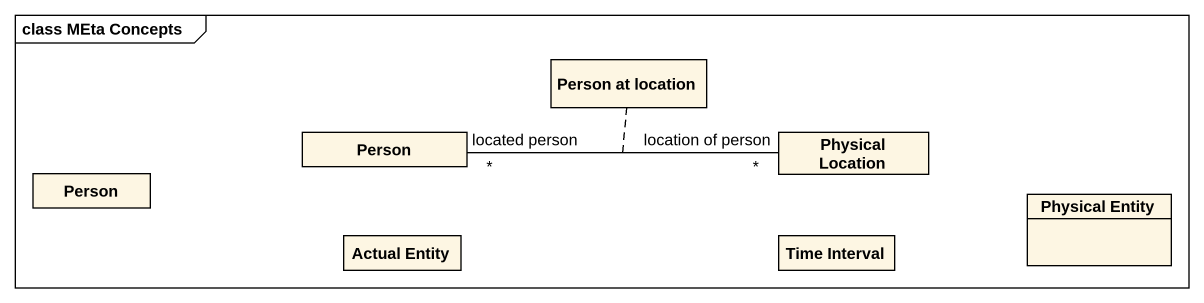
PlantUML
@startuml
mainframe class MEta Concepts
hide circle
hide empty members
class "Person at location" as Person_at_location
class "Person" as Person_
class "Person" as Person__2
class "Physical Location" as Physical_Location
class "Physical Entity" as Physical_Entity
class "Actual Entity" as Actual_Entity
class "Time Interval" as Time_Interval
Person__2 "located person\n*" -right- "location of person\n*" Physical_Location
(Person__2, Physical_Location) .. Person_at_location
@enduml
